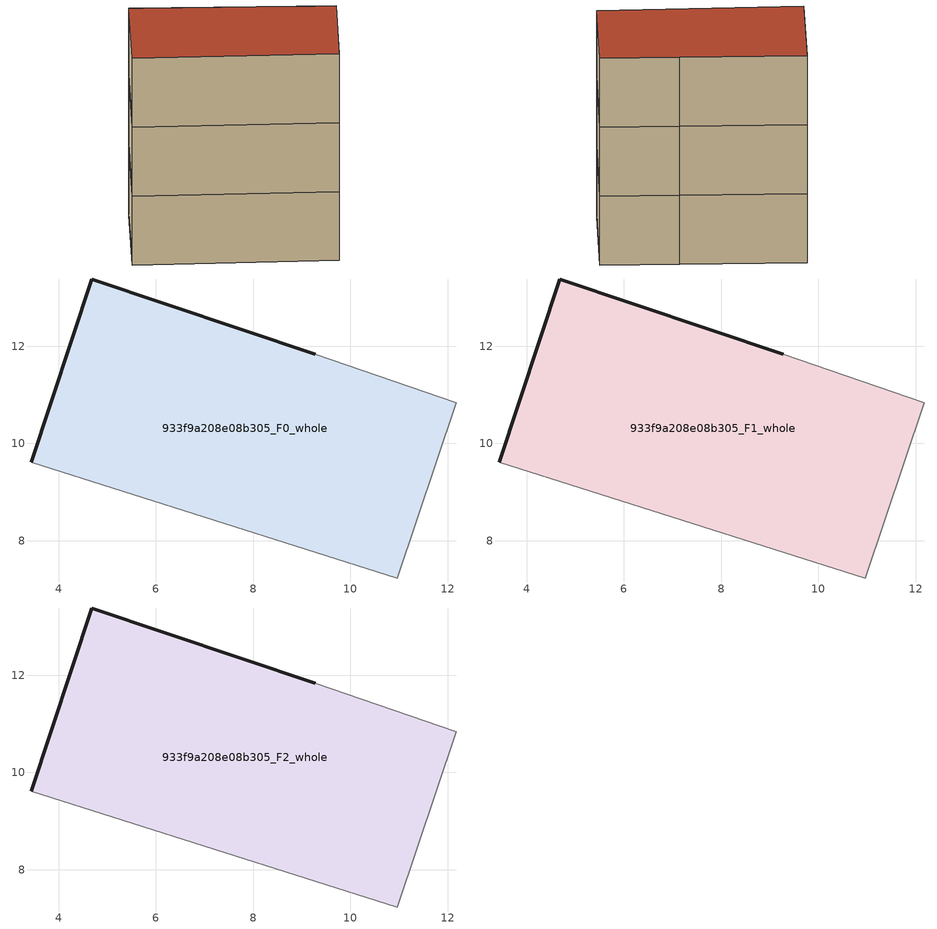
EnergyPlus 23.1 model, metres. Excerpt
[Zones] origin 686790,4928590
933f9a208e08b305_F0_whole
 floor ground (EU_floor_Construction): 12.18,10.83 10.97,7.23 3.44,9.61 4.68,13.38 9.28,11.83 z0
 wall outside (EU_wall_Construction): 9.28,11.83 4.68,13.38 3.44,9.61 z0:3
 wall adiabatic (EU_wall_Construction): 3.44,9.61 10.97,7.23 12.18,10.83 9.28,11.83 z0:3
933f9a208e08b305_F1_whole
 floor to 933f9a208e08b305_F0_whole (EU_floor_Construction): 12.18,10.83 10.97,7.23 3.44,9.61 4.68,13.38 9.28,11.83 z3
 wall outside (EU_wall_Construction): 9.28,11.83 4.68,13.38 3.44,9.61 z3:6
 wall adiabatic (EU_wall_Construction): 3.44,9.61 10.97,7.23 12.18,10.83 9.28,11.83 z3:6
933f9a208e08b305_F2_whole
 floor to 933f9a208e08b305_F1_whole (EU_floor_Construction): 12.18,10.83 10.97,7.23 3.44,9.61 4.68,13.38 9.28,11.83 z6
 wall outside (EU_wall_Construction): 9.28,11.83 4.68,13.38 3.44,9.61 z6:9
 wall adiabatic (EU_wall_Construction): 3.44,9.61 10.97,7.23 12.18,10.83 9.28,11.83 z6:9
 roof outside (EU_roof_Construction): 10.97,7.23 12.18,10.83 9.28,11.83 4.68,13.38 3.44,9.61 z9
[Building]
EU S2 Campaign: North Axis=0; Terrain=City; Solar Distribution=FullExterior
[Site:Location]
Bologna: Latitude=44.5; Longitude=11.25; Time Zone=1; Elevation=37
[SizingPeriod:WeatherFileDays]
AnnualSizingPeriod: Begin Month=1; Begin Day of Month=1; End Month=12; End Day of Month=31; Day of Week for Start Day=Monday; Use Weather File Daylight Saving Period=No; Use Weather File Rain and Snow Indicators=No
[MATERIAL]
EU_InternalMass_Material: Roughness=MediumRough; Thickness=0.1; Conductivity=1; Density=1800; Specific Heat=900; Thermal Absorptance=0.9; Solar Absorptance=0.7; Visible Absorptance=0.7
[MATERIAL:NOMASS] Roughness=MediumRough; Thermal Absorptance=0.9; Solar Absorptance=0.7; Visible Absorptance=0.7
Name | Thermal Resistance
EU_wall_NoMass | 0.781309
EU_roof_NoMass | 0.418499
EU_floor_NoMass | 0.563442
[CONSTRUCTION]
EU_wall_Construction: EU_wall_NoMass
EU_roof_Construction: EU_roof_NoMass
EU_floor_Construction: EU_floor_NoMass
EU_InternalMass_Construction: EU_InternalMass_Material
[ZONE] Type=1; Multiplier=1; Ceiling Height=autocalculate; Floor Area=autocalculate; Part of Total Floor Area=Yes
Name | Volume
933f9a208e08b305_F0_whole | 92.2954
933f9a208e08b305_F1_whole; 933f9a208e08b305_F2_whole | 92.2947
[INTERNALMASS] Construction=EU_InternalMass_Construction; Surface Area=30.7649
Name | Zone or ZoneList
933f9a208e08b305_F0_whole_EU_InternalMass | 933f9a208e08b305_F0_whole
933f9a208e08b305_F1_whole_EU_InternalMass | 933f9a208e08b305_F1_whole
933f9a208e08b305_F2_whole_EU_InternalMass | 933f9a208e08b305_F2_whole
[OTHEREQUIPMENT] Fuel Type=Electricity; Design Level Calculation Method=Watts/Area; Power per Zone Floor Area=1; Fraction Latent=0; Fraction Radiant=0; Fraction Lost=0; Carbon Dioxide Generation Rate=0; EndUse Subcategory=EU_Step8_InternalGains
Name | Zone or ZoneList or Space or SpaceList | Schedule
EU_Step8_InternalGain_933f9a208e08b305_F0_whole_f000 | 933f9a208e08b305_F0_whole | EU_Step8_GainSchedule_933f9a208e08b305_F0_whole_f000
EU_Step8_InternalGain_933f9a208e08b305_F1_whole_f000 | 933f9a208e08b305_F1_whole | EU_Step8_GainSchedule_933f9a208e08b305_F1_whole_f000
EU_Step8_InternalGain_933f9a208e08b305_F2_whole_f000 | 933f9a208e08b305_F2_whole | EU_Step8_GainSchedule_933f9a208e08b305_F2_whole_f000
[ZONEVENTILATION:DESIGNFLOWRATE] Schedule=EU_AlwaysOn; Design Flow Rate Calculation Method=AirChanges/Hour; Air Changes per Hour=0.692607; Ventilation Type=Natural; Fan Pressure Rise=0; Fan Total Efficiency=1; Constant Term Coefficient=1; Temperature Term Coefficient=0; Velocity Term Coefficient=0; Velocity Squared Term Coefficient=0; Minimum Indoor Temperature=-100; Maximum Indoor Temperature=100; Delta Temperature=-100; Minimum Outdoor Temperature=-100; Maximum Outdoor Temperature=100; Maximum Wind Speed=40
Name | Zone or ZoneList or Space or SpaceList
EU_ConstantAir_933f9a208e08b305_F0_whole | 933f9a208e08b305_F0_whole
EU_ConstantAir_933f9a208e08b305_F1_whole | 933f9a208e08b305_F1_whole
EU_ConstantAir_933f9a208e08b305_F2_whole | 933f9a208e08b305_F2_whole
[HVACTEMPLATE:THERMOSTAT] Constant Heating Setpoint=20; Constant Cooling Setpoint=50
EU_HeatOnly_933f9a208e08b305_F0_whole; EU_HeatOnly_933f9a208e08b305_F1_whole; EU_HeatOnly_933f9a208e08b305_F2_whole
[HVACTEMPLATE:ZONE:IDEALLOADSAIRSYSTEM] System Availability Schedule=EU_AlwaysOn; Maximum Heating Supply Air Temperature=50; Minimum Cooling Supply Air Temperature=13; Maximum Heating Supply Air Humidity Ratio=0.0156; Minimum Cooling Supply Air Humidity Ratio=0.0077; Heating Limit=NoLimit; Cooling Limit=NoLimit; Heating Availability Schedule=EU_AlwaysOn; Cooling Availability Schedule=EU_CoolingOff; Dehumidification Control Type=ConstantSensibleHeatRatio; Cooling Sensible Heat Ratio=0.7; Dehumidification Setpoint=60; Humidification Control Type=None; Humidification Setpoint=30; Outdoor Air Method=None; Outdoor Air Flow Rate per Person=0.00944; Outdoor Air Flow Rate per Zone Floor Area=0; Outdoor Air Flow Rate per Zone=0; Demand Controlled Ventilation Type=None; Outdoor Air Economizer Type=NoEconomizer; Heat Recovery Type=None; Sensible Heat Recovery Effectiveness=0.7; Latent Heat Recovery Effectiveness=0.65
Name | Template Thermostat
933f9a208e08b305_F0_whole | EU_HeatOnly_933f9a208e08b305_F0_whole
933f9a208e08b305_F1_whole | EU_HeatOnly_933f9a208e08b305_F1_whole
933f9a208e08b305_F2_whole | EU_HeatOnly_933f9a208e08b305_F2_whole
[SIZING:ZONE] Zone Cooling Design Supply Air Temperature Input Method=SupplyAirTemperature; Zone Cooling Design Supply Air Temperature=13; Zone Heating Design Supply Air Temperature Input Method=SupplyAirTemperature; Zone Heating Design Supply Air Temperature=50; Zone Cooling Design Supply Air Humidity Ratio=0.008; Zone Heating Design Supply Air Humidity Ratio=0.008; Cooling Design Air Flow Method=DesignDay; Cooling Design Air Flow Rate=0; Cooling Minimum Air Flow per Zone Floor Area=0.000762; Cooling Minimum Air Flow=0; Cooling Minimum Air Flow Fraction=0.2; Heating Design Air Flow Method=DesignDay; Heating Design Air Flow Rate=0; Heating Maximum Air Flow per Zone Floor Area=0.002032; Heating Maximum Air Flow=0.141576; Heating Maximum Air Flow Fraction=0.3; Account for Dedicated Outdoor Air System=No; Dedicated Outdoor Air System Control Strategy=NeutralSupplyAir; Dedicated Outdoor Air Low Setpoint Temperature for Design=autosize; Dedicated Outdoor Air High Setpoint Temperature for Design=autosize; Zone Load Sizing Method=Sensible Load Only No Latent Load; Zone Latent Cooling Design Supply Air Humidity Ratio Input Method=HumidityRatioDifference; Zone Cooling Design Supply Air Humidity Ratio Difference=0.005; Zone Latent Heating Design Supply Air Humidity Ratio Input Method=HumidityRatioDifference; Zone Humidification Design Supply Air Humidity Ratio Difference=0.005
933f9a208e08b305_F0_whole; 933f9a208e08b305_F1_whole; 933f9a208e08b305_F2_whole
[SCHEDULE:CONSTANT]
Name | Hourly Value
EU_AlwaysOn | 1
EU_CoolingOff | 0
[SCHEDULE:FILE] Column Number=1; Rows to Skip at Top=0; Number of Hours of Data=8760; Column Separator=Comma; Interpolate to Timestep=No; Minutes per Item=60; Adjust Schedule for Daylight Savings=Yes
Name | File
EU_Step8_GainSchedule_933f9a208e08b305_F0_whole_f000 | ../../schedules/933f9a208e08b305/933f9a208e08b305_F0_whole_f000_gain.csv
EU_Step8_GainSchedule_933f9a208e08b305_F1_whole_f000 | ../../schedules/933f9a208e08b305/933f9a208e08b305_F1_whole_f000_gain.csv
EU_Step8_GainSchedule_933f9a208e08b305_F2_whole_f000 | ../../schedules/933f9a208e08b305/933f9a208e08b305_F2_whole_f000_gain.csv
